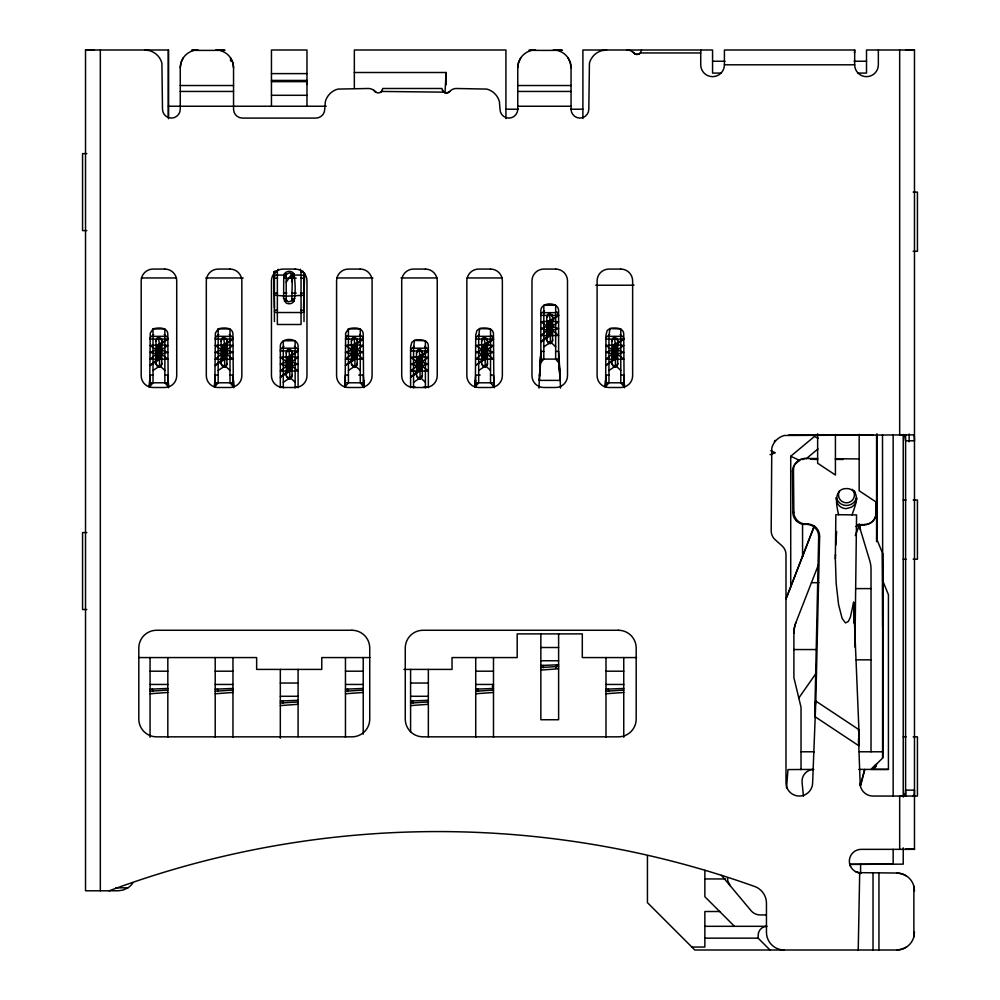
<?xml version="1.0" encoding="UTF-8"?>
<svg xmlns="http://www.w3.org/2000/svg" width="1000" height="1000" viewBox="0 0 1000 1000"><rect width="100%" height="100%" fill="white"/><g stroke="black" fill="none" stroke-linecap="round" stroke-linejoin="round"><path stroke-width="1.5" d="M159.537 367.262L159.537 344.663L158.35 337.3L161.262 338.575L161.912 341.163L161.737 364.888L159.537 367.262L157.825 367.1L156.037 363.913L155.988 341.163L156.962 338.125L158.35 337.3M168.425 117.587L168.425 50L85.525 50L85.525 890.788L118.088 890.788L123.225 890.037L127.912 887.825A17.763 17.763 0 0 0 133 882.675M224.675 367.262L224.675 344.663L223.487 337.3L226.4 338.575L227.037 341.163L226.875 364.888L224.675 367.262L222.963 367.1L221.175 363.913L221.112 341.163L222.087 338.125L223.487 337.3M278.163 269.262A5.925 5.325 0 0 0 277.362 271.925L277.362 324.5L301.05 324.5L301.05 271.925A5.925 5.325 0 0 0 300.262 269.262M283.587 298.412L283.775 275.075L284.488 273.625A5.625 5.05 0 0 1 293.938 273.625C295.338 282.4 295.712 292.238 294.075 301.125L292.65 302.675A5.637 5.337 0 0 1 285.775 302.675L283.587 298.412L286.225 299.163L286.625 300.625L288.587 301.913L291.788 300.625L294.075 301.125M289.8 379.113L289.8 356.5L288.612 349.137L291.537 350.412L292.175 353L292 376.737L289.8 379.113L288.087 378.938L286.3 375.75L286.25 353L287.225 349.975L288.612 349.137M306.975 84.45L306.975 82.287M354.938 367.262L354.938 344.663L353.75 337.3L356.662 338.575L357.3 341.163L357.137 364.888L354.938 367.262L353.225 367.1L351.438 363.913L351.388 341.163L352.35 338.125L353.75 337.3M420.062 379.113L420.062 356.5L418.888 349.137L421.8 350.412L422.438 353L422.262 376.737L420.062 379.113L418.363 378.938L416.575 375.75L416.512 353L417.488 349.975L418.888 349.137M485.2 367.262L485.2 344.663L484.012 337.3L486.925 338.575L487.562 341.163L487.4 364.888L485.2 367.262L483.488 367.1L481.7 363.913L481.65 341.163L482.612 338.125L484.012 337.3M550.325 343.575L550.325 320.975L549.15 313.612L552.062 314.887L552.7 317.475L552.525 341.2L550.325 343.575L548.625 343.413L546.838 340.225L546.775 317.475L547.75 314.45L549.15 313.612M615.462 367.262L615.462 344.663L614.275 337.3L617.188 338.575L617.825 341.163L617.663 364.888L615.462 367.262L613.75 367.1L611.962 363.913L611.912 341.163L612.875 338.125L614.275 337.3M882.562 758.075L882.675 582.112M274.413 276.375A2.963 1.3 0 0 1 277.362 275.075L283.775 275.075L289.812 272.825L291.75 273.988L292.425 275.675L291.788 300.625M286.225 299.163L286.188 275.462L285.887 274.188L284.488 273.625M860.625 785.925L864.737 769.412L860.238 785.5L858.8 745.738L814.75 716.513L818.688 536.663L819.638 536.3L815.825 701.075L812.613 783.162A13.312 13.312 0 0 1 799.087 796.05A13.312 13.312 0 0 1 785.987 782.738L785.987 554.688A11.838 11.838 0 0 0 782.038 545.85L775.138 539.688A11.838 11.838 0 0 1 771.188 530.862L771.787 448.038A17.763 17.763 0 0 1 784.35 435.475L913.238 434.862L914.362 436.55L914.475 440.788L905.588 440.788L904.775 435.637L899.675 434.862L899.675 50M854.95 647.113L856.562 514.925L835.863 514.675L835.337 558.837L836.175 583.562L838.587 604.637L842.163 618.55L845.525 622.938L848.4 621.375L850.362 617.238L853.625 602.25L858.913 729.663L858.8 745.738L858.538 741.35M860.425 529.837L859.4 525.013L864.05 524.763A11.963 11.963 0 0 0 875.625 516.038L876.15 502.05L859.163 490.775L859.163 434.275M304.675 273.3L303.512 308.188M858.225 950L859.7 872.938L855.575 871.612M835.337 558.837L835.5 554.275M835.825 545.163L836.587 531.487M905.537 796.275L905.588 790.138L914.475 790.138L914.362 794.375L913.238 796.05M149.388 387.175L150.062 375.075L153.025 375.075M214.525 387.175L215.2 375.075L218.162 375.075M344.787 387.175L345.462 375.075L348.425 375.075M475.05 387.175L475.725 375.075L480.163 375.075M543.812 351.4L540.85 351.4L539.35 380.387L560.125 380.387L558.612 351.4L555.662 351.4M605.312 387.175L605.988 375.075L608.95 375.075M814.75 716.513L814.788 715.825M538.938 388.113L540.475 356.525M159.537 359.425L157.438 359.188L150.062 365.475L161.075 358.587L161.312 353.913L161.312 346.2L160.45 344.762L150.062 345.5L156.575 350.037L156.575 357.75L157.438 359.188L167.825 359.15L161.312 353.913L167.825 352.325L161.312 350.037L167.825 345.5L160.45 344.762L167.825 339.087L167.387 337.15L164.188 334.575M218.837 334.575L215.637 337.15L215.2 339.087L232.963 339.087L221.95 345.35L221.713 357.75L222.575 359.188L224.675 359.425L232.963 359.15L226.45 353.913L226.45 346.2L225.588 344.762L215.2 345.5L221.713 350.037L215.2 352.325L221.713 353.913L215.2 359.15L224.675 359.425L226.213 358.587L226.45 353.913L232.963 352.325L226.45 350.037L232.963 345.5L225.588 344.762L232.963 339.087L232.525 337.15L229.312 334.575M287.712 371.037L280.325 370.988L286.837 365.75L280.325 364.175L286.837 361.875L287.162 357.075L289.8 356.463L290.988 357.612L290.988 370.025L289.8 371.275L287.712 371.037L280.325 377.325L291.337 370.438L291.575 365.75L291.575 358.05L290.712 356.6L280.325 357.337L286.837 361.875L286.837 369.588L287.712 371.037L298.087 370.988L291.575 365.75L298.087 364.175L291.575 361.875L298.087 357.337L290.712 356.6L298.087 350.938L297.65 348.988L294.45 346.413M347.175 335.575L345.462 339.087L363.225 339.087L352.212 345.35L351.975 353.913L352.837 359.188L363.225 359.15L356.712 353.913L356.712 346.2L355.85 344.762L353.75 344.525L345.462 345.5L351.975 350.037L345.462 352.325L351.975 353.913L345.462 359.15L354.938 359.425L356.388 358.713L356.712 353.913L363.225 352.325L356.712 350.037L363.225 345.5L355.85 344.762L363.225 339.087L362.788 337.15L359.575 334.575M479.363 334.575L476.163 337.15L475.725 339.087L493.488 339.087L482.475 345.35L482.238 353.913L483.1 359.188L493.488 359.15L486.975 353.913L486.975 346.2L486.112 344.762L484.012 344.525L475.725 345.5L482.238 350.037L475.725 352.325L482.238 353.913L475.725 359.15L485.2 359.425L486.65 358.713L486.975 353.913L493.488 352.325L486.975 350.037L493.488 345.5L486.112 344.762L493.488 339.087L491.775 335.575M556.9 311.887L558.612 315.4L547.612 321.675L547.362 334.062L549.15 335.637L558.612 335.462L552.1 330.225L552.1 322.525L551.237 321.075L540.85 321.812L547.362 326.35L540.85 328.65L547.362 330.225L540.85 335.462L550.325 335.737L551.788 335.025L552.1 330.225L558.612 328.65L552.1 326.35L558.612 321.812L551.237 321.075L551.788 335.025M609.625 334.575L606.425 337.15L605.988 339.087L623.75 339.087L612.737 345.35L612.5 357.75L613.362 359.188L615.462 359.425L623.75 359.15L617.238 353.913L617.238 346.2L616.375 344.762L605.988 345.5L612.5 350.037L605.988 352.325L612.5 353.913L605.988 359.15L615.462 359.425L616.912 358.713L617.238 353.913L623.75 352.325L617.238 350.037L623.75 345.5L616.375 344.762L623.75 339.087L623.312 337.15L620.112 334.575M854.513 52.962L854.675 50L724.412 50L724.412 64.8A11.838 11.838 0 0 1 712.562 76.65A11.838 11.838 0 0 1 700.725 64.8L700.725 50M520.725 57.95L518.525 62.638L517.762 67.763L517.762 109.213A8.888 8.888 0 0 1 508.888 118.088A8.888 8.888 0 0 1 500 109.213L499.4 101.65A17.763 17.763 0 0 0 486.838 89.087L456.35 88.488A8.888 8.888 0 0 0 449.725 91.45L448.088 92.6L445 92.7L446.112 72.5L354.338 72.5M149.312 386.75L149.688 380.2M149.688 386.725L150.262 333.075L153.025 328.913L164.862 328.913L164.862 382.788L168.212 386.725L167.825 335.062C168.4 327.038 158.438 327.275 153.025 328.913L153.025 382.788L149.688 386.725L150.062 380.213M214.438 386.75L214.825 380.2M214.825 386.725L215.387 333.075L218.162 328.913L230 328.913L230 382.788L233.337 386.725L232.963 335.062C233.525 327.038 223.562 327.275 218.162 328.913L218.162 382.788L214.825 386.725L215.2 380.213M344.7 386.75L345.087 380.2M345.087 386.725L345.65 333.075L348.425 328.913L360.262 328.913L360.262 382.788L363.6 386.725L363.225 335.062C363.787 327.038 353.825 327.275 348.425 328.913L348.425 382.788L345.087 386.725L345.462 380.213M474.963 386.75L475.35 380.2M475.35 386.725L475.725 335.062L476.938 330.487L479.625 328.587L490.525 328.913L490.525 382.788L493.862 386.725L493.488 335.062C494.075 327.388 484.988 327.413 479.625 328.587L478.688 336.337L478.688 382.788L475.35 386.725L475.725 380.213M560.125 380.387L558.612 359.1L558.612 311.375C559.487 301.425 539.987 301.425 540.85 311.375L540.85 359.1L539.538 375.975L540.85 356.538M605.237 386.75L605.612 380.2M605.612 386.725L605.988 335.062L607.2 330.487L609.888 328.587L620.788 328.913L620.788 382.788L624.125 386.725L623.75 335.062C624.338 327.388 615.25 327.413 609.888 328.587L608.95 336.337L608.95 382.788L605.612 386.725L605.988 380.213M153.713 334.575L150.512 337.15L150.062 339.087L167.825 339.087L156.9 345.238L156.575 350.037L150.062 352.325L156.575 353.913L150.062 359.15L157.438 359.188M424.712 346.413L427.912 348.988L428.35 350.938L417.425 357.075L417.1 369.588L418.888 371.163L428.35 370.988L421.838 365.75L421.163 356.712L410.588 357.337L417.1 361.875L410.588 364.175L417.1 365.75L410.588 370.988L420.062 371.275L421.525 370.55L421.838 365.75L428.35 364.175L421.838 361.875L428.35 357.337L421.163 356.712L421.525 370.55M838.65 514.7C836.188 505.05 832.712 486.613 848.95 488.738C861.838 492.575 854.6 506.7 852.075 514.875M144.738 50L149.338 50.6A17.763 17.763 0 0 1 161.9 63.163L162.5 109.213A8.888 8.888 0 0 0 171.388 118.088A8.888 8.888 0 0 0 180.263 109.213L180.263 67.763L181.025 62.638L183.225 57.95M786.513 788.075L787.962 769.587L813.863 769.412L813.062 769.438A11.838 11.838 0 0 0 802.075 782.412L803.45 796.213M815.825 701.075L815.212 705.462L814.85 702.537L815.825 701.075L858.913 729.663L858.8 745.738L858.5 738.812M413.55 387.875L413.55 348.188L414.487 340.425C419.85 339.25 428.938 339.237 428.35 346.912L428.35 387.663M914.475 932.237L913.863 936.838L913.863 886.188L914.475 890.788M905.537 793.162L903.875 795.788L899.675 796.05L899.675 849.338M230.588 61.013L230.588 57.95L232.8 62.638L233.55 67.763L233.55 109.213A8.888 8.888 0 0 0 242.438 118.088L315.85 118.088A8.888 8.888 0 0 0 324.738 109.213L325.337 101.65A17.763 17.763 0 0 1 337.9 89.087L368.387 88.488A8.888 8.888 0 0 1 375.012 91.45A4.438 4.438 0 0 0 381.637 91.45L382.762 88.488L441.975 88.488L443.1 91.45L445 92.7M641.513 50L640.387 52.962L638.638 54.15L636.538 54.413L633.763 52.962A8.888 8.888 0 0 0 627.137 50M555.85 667.7L556.413 665.4M155.988 341.163L156.488 339.6L159.512 338.425L161.038 339.188L161.912 341.163M221.112 341.163L221.625 339.6L224.65 338.425L226.175 339.188L227.037 341.163M286.25 353L286.75 351.438L289.775 350.275L291.3 351.025L292.175 353M351.388 341.163L351.887 339.6L354.913 338.425L356.438 339.188L357.3 341.163M416.512 353L417.013 351.438L420.037 350.275L421.562 351.025L422.438 353M481.65 341.163L482.15 339.6L485.175 338.425L486.7 339.188L487.562 341.163M546.775 317.475L547.275 315.912L550.312 314.75L551.838 315.5L552.7 317.475M611.912 341.163L612.413 339.6L615.438 338.425L616.962 339.188L617.825 341.163M161.912 363.375L161.4 364.925L153.025 370.475M227.037 363.375L226.537 364.925L218.162 370.475M292.175 375.213L291.663 376.775L283.288 382.325M357.3 363.375L356.8 364.925L348.425 370.475M422.438 375.213L421.925 376.775L413.55 382.325M487.562 363.375L487.062 364.925L478.688 370.475M552.7 339.688L552.2 341.25L543.812 346.8M617.825 363.375L617.325 364.925L608.95 370.475M286.675 273.988L285.262 276.05L283.775 275.075M876.55 764.1L875.675 766.625L871.25 769.388L882.9 757.75L882.9 582.675M785.837 599.35L814.287 525.8M786.388 597.95L814.5 525.85M801.025 769.587L801.025 707.3L793.9 677.638L793.9 633.25A29.663 29.663 0 0 1 795.925 622.475L818.413 564.825M855.288 535.575L859.163 525.65L869.762 560.712A29.663 29.663 0 0 1 871.025 569.288L871.025 751.787M492.212 686.888L493.488 684.875M858.263 730.638L858.913 729.663M798.787 698.012L816.45 672.788M796.4 520.862A11.988 11.75 33.6 0 1 792.875 512.5L792.5 471.388L793.462 470.012A11.838 11.612 33.6 0 1 805.125 458.438L817.638 458.55M805.125 458.438L801.963 459.588M286.212 282.225L291.75 273.988L293.938 273.637M380.838 92.15L382.475 90.075M875.688 764.575L871.938 768.512M540.475 363.038L543.812 359.1L543.812 305.225L555.662 305.225L555.662 359.1L559 363.038L559.938 375.975L559.75 373.963M417.1 369.588L421.25 370.025L410.588 377.325L417.975 371.037M484.012 344.525L486.388 345.763L486.388 358.175L475.725 365.475L483.1 359.188L482.475 345.35M614.275 344.525L616.65 345.763L616.65 358.175L605.988 365.475L613.362 359.188M222.575 359.188L215.2 365.475L224.675 359.425M352.837 359.188L345.462 365.475L354.938 359.425M548.237 335.5L540.85 341.8L550.325 335.737M790.725 586.825L790.725 456.25L814.412 436.512L818.35 438.363M806.112 458.825L817.962 448.963M856.762 525.875L858.438 524.5M421.163 356.712L428.35 350.938L410.588 350.938L411.037 348.988L414.237 346.413M551.237 321.075L558.612 315.4L540.85 315.4L541.3 313.463L544.5 310.887M774.35 441.675L775.088 440.35M799.275 460.65L794.75 464.45A11.838 11.612 33.5 0 0 792.5 471.388M292.188 299.163L294.837 298.412M288.612 356.362L298.087 350.938L280.325 350.938L280.775 348.988L283.975 346.413M906.525 947.038L901.838 949.25L896.712 950L694.8 950L647.438 902.638L647.438 855.8M156.575 357.75L158.35 359.325L160.725 358.175L160.725 345.763L158.35 344.525M221.713 357.75L223.487 359.325L225.85 358.175L225.85 345.763L223.487 344.525M286.837 369.588L288.612 371.163L291.337 370.438M351.975 357.75L353.75 359.325L356.112 358.175L356.112 345.763L353.75 344.525M417.425 357.075L417.7 370.025L418.888 371.163L421.25 370.025M482.238 357.75L484.012 359.325L486.65 358.713M547.612 321.675L547.962 334.5L549.15 335.637L551.512 334.5L547.362 334.062M612.5 357.75L614.275 359.325L616.912 358.713M284.337 301.125L286.625 300.625M796.4 520.862A11.8 11.562 33.6 0 0 804.75 524.388L807.763 524.038A11.887 11.65 33.6 0 1 819.6 536.287M864.05 524.763L864.587 524.562A11.8 11.562 33.6 0 0 872.875 521.188A11.988 11.75 33.6 0 0 876.25 512.9L876.15 502.05M792.875 512.5L793.85 512.137L793.462 470.012M804.75 524.388L807.763 524.038M198.025 50C168.275 50.625 251.95 50.438 215.787 50M535.525 50C505.775 50.625 589.45 50.438 553.288 50M770.037 454.688L775.288 452.8L770.812 450.712M861.087 524.788L864.587 524.562M606.575 50L601.987 50.6A17.763 17.763 0 0 0 589.425 63.163L588.812 109.213A8.888 8.888 0 0 1 579.938 118.088A8.888 8.888 0 0 1 571.05 109.213L571.05 67.763L570.3 62.638L568.088 57.95M290.988 370.025L287.438 370.025L287.162 357.075M486.388 358.175L482.825 358.175M616.65 358.175L613.088 358.175L612.737 345.35M150.062 693.763L167.825 692.463M215.2 693.763L232.963 692.463M540.85 670.075L558.612 668.775M345.462 693.763L363.225 692.463M280.325 705.6L298.087 704.3M475.725 693.763L493.488 692.463M410.588 705.6L428.35 704.3M605.988 693.763L623.75 692.463M150.062 691.225L167.825 690.1M540.85 667.537L558.612 666.425M215.2 691.225L232.963 690.1M345.462 691.225L363.225 690.1M280.325 703.062L298.087 701.95M475.725 691.225L493.488 690.1M410.588 703.062L428.35 701.95M605.988 691.225L623.75 690.1M906.525 875.987L901.838 873.787L896.712 873.025L858.225 872.65A11.838 11.838 0 0 1 861.188 849.35L914.475 849.338L914.475 50L905.588 50M540.85 665.487L558.612 664.775M150.062 689.175L167.825 688.462M215.2 689.175L232.963 688.462M345.462 689.175L363.225 688.462M475.725 689.175L493.488 688.462M280.325 701.012L298.087 700.3M605.988 689.175L623.75 688.462M410.588 701.012L428.35 700.3M850.525 866.35L849.775 864.35L903.225 864.15L903.225 847.862M905.588 849.338L914.475 848.737M849.775 864.35L893.162 864.15L893.162 849.338M914.475 50L866.513 50L866.513 73.088L858.05 73.088M700.725 52.962L640.387 52.962A4.438 4.438 0 0 1 634.575 53.675L633.763 52.962M712.562 61.25L725 61.25M854.075 61.25L866.513 61.25M724.412 64.8L854.675 64.8A11.838 11.838 0 0 0 866.513 76.65A11.838 11.838 0 0 0 878.35 64.8L878.35 50M721.025 73.088L712.562 73.088L712.562 50L582.9 50L582.9 118.513M271.45 73.612L306.975 73.612M271.45 80.438L306.975 80.438M271.45 81.65L306.975 81.65M180.263 85.525L233.55 85.525M517.762 85.525L571.05 85.525M180.263 91.45L233.55 91.45M517.762 91.45L571.05 91.45M271.45 95.3L306.975 95.3M168.425 106.25L326.25 106.25M517.762 106.25L571.05 106.25M505.925 109.213L518.237 109.213M570.575 109.213L582.9 109.213M86.825 153.613L82.562 153.613L82.562 230.588L86.825 230.588M913.175 192.1L917.438 192.1L917.438 251.312L913.175 251.312M141.375 277.962L176.525 277.962M205.75 277.962L243.175 277.962M336.775 277.962L372.85 277.962M400.975 277.962L437.05 277.962M467.038 277.962L502.175 277.962M274.413 278.188L277.525 278.188M283.762 278.188L296.225 278.188M300.9 278.188L304.012 278.188M595.763 285.225L633.962 285.225M274.413 293.113L277.525 293.113M283.762 293.113L286.875 293.113M291.55 293.113L296.225 293.113M300.9 293.113L304.012 293.113M274.413 310.212L277.525 310.212M300.9 310.212L304.012 310.212M543.812 312.663L555.662 312.663M153.025 336.337L164.862 336.337M218.162 336.337L230 336.337M348.425 336.337L360.262 336.337M478.688 336.337L490.525 336.337M608.95 336.337L620.788 336.337M283.288 348.188L295.138 348.188M413.55 348.188L425.4 348.188M540.85 359.1L558.612 359.1M164.862 375.075L167.825 375.075L168.588 386.75M230 375.075L232.963 375.075L233.713 386.75M358.787 375.075L363.225 375.075L363.975 386.75M490.525 375.075L493.488 375.075L494.237 386.75M620.788 375.075L623.75 375.075L624.5 386.75M150.062 382.788L167.825 382.788M215.2 382.788L232.963 382.788M345.462 382.788L363.225 382.788M475.725 382.788L493.488 382.788M605.988 382.788L623.75 382.788M280.325 386.925L283.288 386.925M295.138 386.925L298.087 386.925M410.588 386.925L415.037 386.925M423.913 386.925L428.35 386.925M788.95 434.862L873.025 434.862M903.225 500L906.062 500M913.175 500L917.438 500L917.438 559.212L913.175 559.212M86.825 532.562L82.562 532.562L82.562 609.538L86.825 609.538M903.225 559.212L906.062 559.212M811.438 582.7L818.925 582.7M856.2 588.6L871.025 588.6M540.85 647.513L558.612 647.513M793.9 649.55L816.15 649.55M138.787 657.575L256.65 657.575L256.65 669.412L321.775 669.412L321.775 657.575L369.85 657.575M636.575 657.575L582.3 657.575L582.3 633.888L517.175 633.888L517.175 657.575L452.038 657.575L452.038 669.412L403.963 669.412M856.2 659.837L871.025 659.837M540.85 660.763L558.612 660.763M150.062 671.2L167.825 671.2M215.2 671.2L232.963 671.2M345.462 671.2L363.225 671.2M475.725 671.2L493.488 671.2M605.988 671.2L623.75 671.2M280.325 683.037L298.087 683.037M410.588 683.037L428.35 683.037M150.062 684.45L167.825 684.45M215.2 684.45L232.963 684.45M345.462 684.45L363.225 684.45M475.725 684.45L493.488 684.45M605.988 684.45L623.75 684.45M280.325 696.287L298.087 696.287M410.588 696.287L428.35 696.287M903.225 736.838L906.062 736.838M913.175 736.838L917.438 736.838L917.438 796.05L873.025 796.05A13.025 13.025 0 0 1 860.013 783.45M801.025 751.787L814.375 751.787M859.163 751.787L882.9 751.787L882.5 434.862M858.825 769.412L888.425 769.412L888.425 594.738L882.5 580.163M704.862 878.95L725.425 878.95M115.65 887.825L127.912 887.825M719.675 911.513L704.862 911.513L704.862 947.038L691.838 947.038M765.6 914.95L760.175 914.95A11.863 11.863 0 0 1 751.075 910.7L721.475 875.312M704.862 926.312L767.038 926.312A8.888 8.888 0 0 0 758.162 935.2L758.162 938.162L770 950M704.862 938.162L758.162 938.162M871.25 769.388L888.425 769.412M835.425 458.725L859.163 458.938M381.637 91.45L443.9 92.15A4.438 4.438 0 0 0 449.725 91.45M835.425 459.35L842.85 459.513M810.438 459.25L817.638 459.475M85.525 50L94.412 50M905.588 848.863L914.475 849.338M861.188 873.025L858.225 872.65M549.15 320.838L552.1 322.525M418.888 356.362L421.838 358.05M551.512 322.088L549.15 321.15L547.962 322.088L550.325 320.938L549.15 321.15L549.15 335.637M421.25 357.612L418.888 356.675L417.7 357.612L420.062 356.463L418.888 356.675L418.888 371.163M790.725 456.25L799.938 460.562M617.238 346.2L614.275 344.837L613.088 345.763L615.462 344.625L614.275 344.837L614.275 359.325M486.975 346.2L484.012 344.837L482.825 345.763L485.2 344.625L484.012 344.837L484.012 359.325M356.712 346.2L353.75 344.837L352.562 345.763L352.562 358.175L356.388 358.713M291.575 358.05L288.612 356.675L287.438 357.612L289.8 356.463L288.612 356.675L288.612 371.163M226.45 346.2L223.487 344.837L222.3 345.763L222.3 358.175L226.213 358.587M161.312 346.2L158.35 344.837L157.175 345.763L157.175 358.175L161.075 358.587M375.012 91.45L375.825 92.163L373.65 90.213M632.4 51.725L634.575 53.675M620.788 370.475L616 365.938L612.775 365.337L611.962 363.913M555.662 346.8L550.875 342.25L547.638 341.65L546.838 340.225M490.525 370.475L485.737 365.938L482.512 365.337L481.7 363.913M425.4 382.325L420.613 377.775L417.375 377.188L416.575 375.75M360.262 370.475L355.475 365.938L352.25 365.337L351.438 363.913M295.138 382.325L290.35 377.775L287.113 377.188L286.3 375.75M230 370.475L225.212 365.938L221.988 365.337L221.175 363.913M164.862 370.475L160.075 365.938L156.85 365.337L156.037 363.913M734.475 926.312L704.862 896.712L704.862 870.35M352.212 345.35L354.938 344.625L353.75 344.837L353.75 359.325M221.95 345.35L224.675 344.625L223.487 344.837L223.487 359.325M442.262 90.075L443.9 92.15M853.838 490.412L855.462 492.612M730.212 885.763L727.775 880.875L727.562 878.138M156.9 345.238L159.537 344.625L158.35 344.837L158.35 359.325M876.575 538.587L882.5 553.162L882.675 580.588M608.188 689.075L608.75 691.388M543.05 665.4L543.625 667.7M477.925 689.075L478.488 691.388M412.788 700.925L413.363 703.225M347.663 689.075L348.225 691.388M282.525 700.925L283.1 703.225M217.4 689.075L217.963 691.388M152.262 689.075L152.838 691.388M859.275 523.812L859.65 526.638M292.213 282.225L291.363 275.163L293.675 276.175L294.65 275.075L301.05 275.075A2.963 1.3 0 0 1 304.012 276.375M836.062 497.975L837.387 503.3L839 505.513A9.912 9.725 33.6 0 0 846.287 508.625L851.488 507.188L853.662 505.487A11.375 11.15 33.6 0 0 856.787 497.95M560.125 379.075L560.538 388.113M559.75 370.712L559 356.525L559 363.038M624.438 387.75L624.125 380.2L624.125 386.725M494.175 387.75L493.862 380.2L493.862 386.725M363.913 387.75L363.6 380.2L363.6 386.725M233.65 387.75L233.337 380.2L233.337 386.725M168.525 387.75L168.212 380.2L168.212 386.725M273.725 271.737L274.413 308.025M853.625 602.25L853.988 623.162M882.5 553.162L882.638 626.512M909.15 434.012L909.15 441.812M905.588 434.562L905.588 796.363M903.225 434.487L903.225 797.075M893.162 434.862L893.162 796.05M878.95 873.025L878.95 950M876.963 433.825L876.963 539.525M876.575 434.562L876.575 541.663M873.025 873.025L873.025 950M860.588 864.15L860.588 873.512M854.675 50L854.675 64.8M835.425 434.5L835.425 475.037L817.638 463.225L817.638 433.775M802.562 524.15L802.562 556.888M623.75 657.575L623.75 737.262M605.988 657.575L605.988 737.262M558.612 633.888L558.612 719.737L540.85 719.737L540.85 633.888M539.35 379.075L539.35 380.387M505.925 118.513L505.925 50L354.338 50L354.338 88.012M493.488 657.575L493.488 737.262M475.725 657.575L475.725 737.262M446.112 72.5L446.112 84.775M428.35 669.412L428.35 736.775M425.4 387.875L425.4 340.75L414.487 340.425L411.8 342.325L410.588 346.912L410.588 387.663M410.588 669.412L410.588 732.15M363.225 657.575L363.225 734.163M345.462 657.575L345.462 737.262M306.975 106.25L306.975 50L271.45 50L271.45 106.25M304.012 321.538L304.012 273.225A2.963 1.3 0 0 0 301.05 271.925M298.087 387.663L298.087 346.912C298.962 336.95 279.462 336.95 280.325 346.912L280.325 387.663M298.087 669.412L298.087 736.775M295.138 387.875L295.138 340.75L283.288 340.75L283.288 387.875M280.325 669.412L280.325 738.2M274.713 271.163A8.888 7.987 0 0 0 274.413 273.225L274.413 321.538M232.963 657.575L232.963 737.262M215.2 657.575L215.2 737.262M168.425 50L168.425 118.713M167.825 657.575L167.825 737.262M150.062 657.575L150.062 737.212M100.325 50L100.325 890.788M109.213 890.788A941.525 941.525 0 0 1 754.663 886.488A17.763 17.763 0 0 1 766.45 903.213L766.45 932.237A17.763 17.763 0 0 0 784.212 950M913.938 936.562A17.763 17.763 0 0 1 896.712 950M896.712 873.025A17.763 17.763 0 0 1 913.938 886.462M876.375 765.025A5.925 5.925 0 0 1 872.188 769.2M180.263 67.763A17.763 17.763 0 0 1 193.7 50.538M220.125 50.538A17.763 17.763 0 0 1 233.55 67.763M806.812 524.375A11.887 11.65 33.6 0 1 818.662 536.65M855.875 526.562A11.787 11.562 33.6 0 1 862.537 524.538M793.85 512.137A11.988 11.75 33.6 0 0 797.375 520.5A11.8 11.562 33.6 0 0 805.738 524.025M557.625 50.538A17.763 17.763 0 0 1 571.05 67.763M517.762 67.763A17.763 17.763 0 0 1 531.2 50.538M793.9 633.25A31.913 30.7 0 0 1 795.925 622.475M856.438 497.95A10.362 10.288 0.7 0 1 836.413 497.7M852.175 489.338A7.987 7.938 0.7 0 1 852.525 500.05A7.987 7.938 0.7 0 1 841.8 501.312A7.987 7.938 0.7 0 1 839.587 490.825M274.413 294.462A2.963 0.963 0 0 0 277.362 295.425L286.238 296.212L301.05 295.425A2.963 0.963 0 0 0 304.012 294.462M274.413 273.225A2.963 1.3 0 0 1 277.362 271.925M274.413 275.038A8.888 7.987 0 0 1 275.6 271.05M274.413 311.562A2.963 0.963 0 0 0 277.362 312.525L301.05 312.525A2.963 0.963 0 0 0 304.012 311.562M302.825 271.05A8.888 7.987 0 0 1 304.012 275.038M164.862 269.075L153.025 269.075A11.838 11.838 0 0 0 141.188 280.925L141.188 375.662A11.838 11.838 0 0 0 153.025 387.5L164.862 387.5A11.838 11.838 0 0 0 176.713 375.662L176.713 280.925A11.838 11.838 0 0 0 164.862 269.075M230 269.075L218.162 269.075A11.838 11.838 0 0 0 206.312 280.925L206.312 375.662A11.838 11.838 0 0 0 218.162 387.5L230 387.5A11.838 11.838 0 0 0 241.838 375.662L241.838 280.925A11.838 11.838 0 0 0 230 269.075M295.138 269.075L283.288 269.075A11.838 11.838 0 0 0 271.45 280.925L271.45 375.662A11.838 11.838 0 0 0 283.288 387.5L295.138 387.5A11.838 11.838 0 0 0 306.975 375.662L306.975 280.925A11.838 11.838 0 0 0 295.138 269.075M360.262 269.075L348.425 269.075A11.838 11.838 0 0 0 336.575 280.925L336.575 375.662A11.838 11.838 0 0 0 348.425 387.5L360.262 387.5A11.838 11.838 0 0 0 372.1 375.662L372.1 280.925A11.838 11.838 0 0 0 360.262 269.075M425.4 269.075L413.55 269.075A11.838 11.838 0 0 0 401.712 280.925L401.712 375.662A11.838 11.838 0 0 0 413.55 387.5L425.4 387.5A11.838 11.838 0 0 0 437.238 375.662L437.238 280.925A11.838 11.838 0 0 0 425.4 269.075M490.525 269.075L478.688 269.075A11.838 11.838 0 0 0 466.838 280.925L466.838 375.662A11.838 11.838 0 0 0 478.688 387.5L490.525 387.5A11.838 11.838 0 0 0 502.362 375.662L502.362 280.925A11.838 11.838 0 0 0 490.525 269.075M555.662 269.075L543.812 269.075A11.838 11.838 0 0 0 531.975 280.925L531.975 375.662A11.838 11.838 0 0 0 543.812 387.5L555.662 387.5A11.838 11.838 0 0 0 567.5 375.662L567.5 280.925A11.838 11.838 0 0 0 555.662 269.075M620.788 269.075L608.95 269.075A11.838 11.838 0 0 0 597.1 280.925L597.1 375.662A11.838 11.838 0 0 0 608.95 387.5L620.788 387.5A11.838 11.838 0 0 0 632.638 375.662L632.638 280.925A11.838 11.838 0 0 0 620.788 269.075M351.975 630.262L156.575 630.262A17.763 17.763 0 0 0 138.812 648.025L138.812 719.075A17.763 17.763 0 0 0 156.575 736.838L351.975 736.838A17.763 17.763 0 0 0 369.738 719.075L369.738 648.025A17.763 17.763 0 0 0 351.975 630.262M618.425 630.262L423.025 630.262A17.763 17.763 0 0 0 405.262 648.025L405.262 719.075A17.763 17.763 0 0 0 423.025 736.838L618.425 736.838A17.763 17.763 0 0 0 636.188 719.075L636.188 648.025A17.763 17.763 0 0 0 618.425 630.262"/></g></svg>
